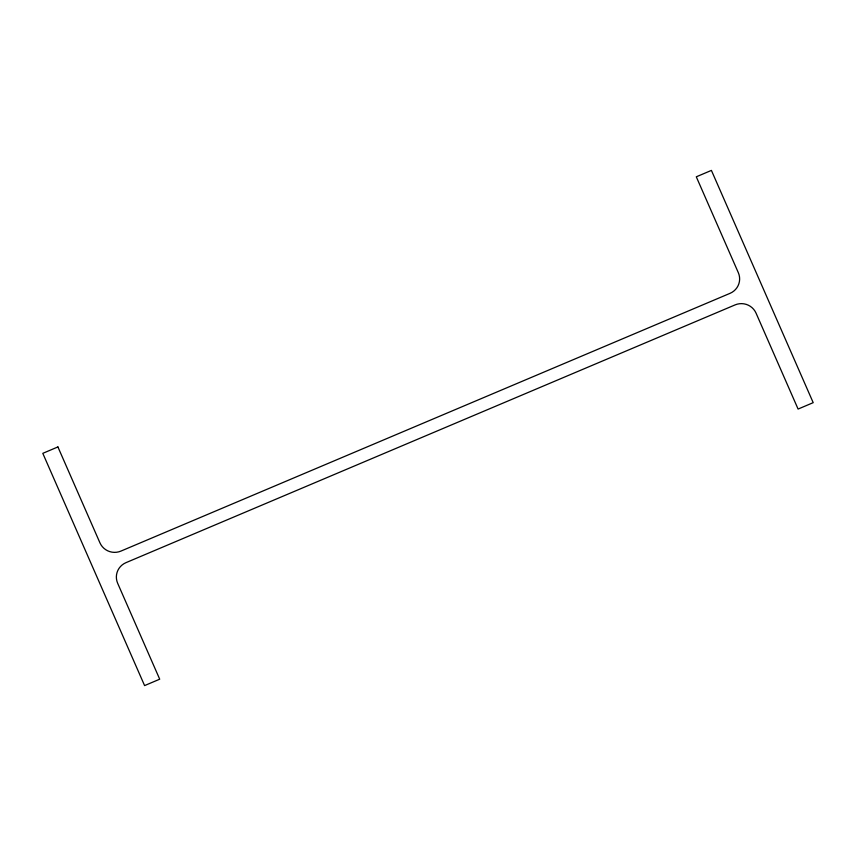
<?xml version="1.0" encoding="UTF-8"?>
<svg xmlns="http://www.w3.org/2000/svg" width="856" height="856" viewBox="0 0 856 856"><rect width="100%" height="100%" fill="white"/><g stroke="black" fill="none" stroke-linecap="round" stroke-linejoin="round"><path stroke-width="1.28" d="M57.908 446.939L42.8 453.338L144.589 685.592L159.708 679.193L117.668 583.3A15.964 15.718 4.1 0 1 125.993 562.649L735.069 304.907A15.964 15.718 4.1 0 1 756.062 313.157L798.092 409.061L813.2 402.662L711.411 170.408L696.292 176.807L738.332 272.7A15.964 15.718 4.1 0 1 730.008 293.351L120.931 551.093A15.964 15.718 4.1 0 1 99.938 542.843L57.908 446.939"/></g></svg>
